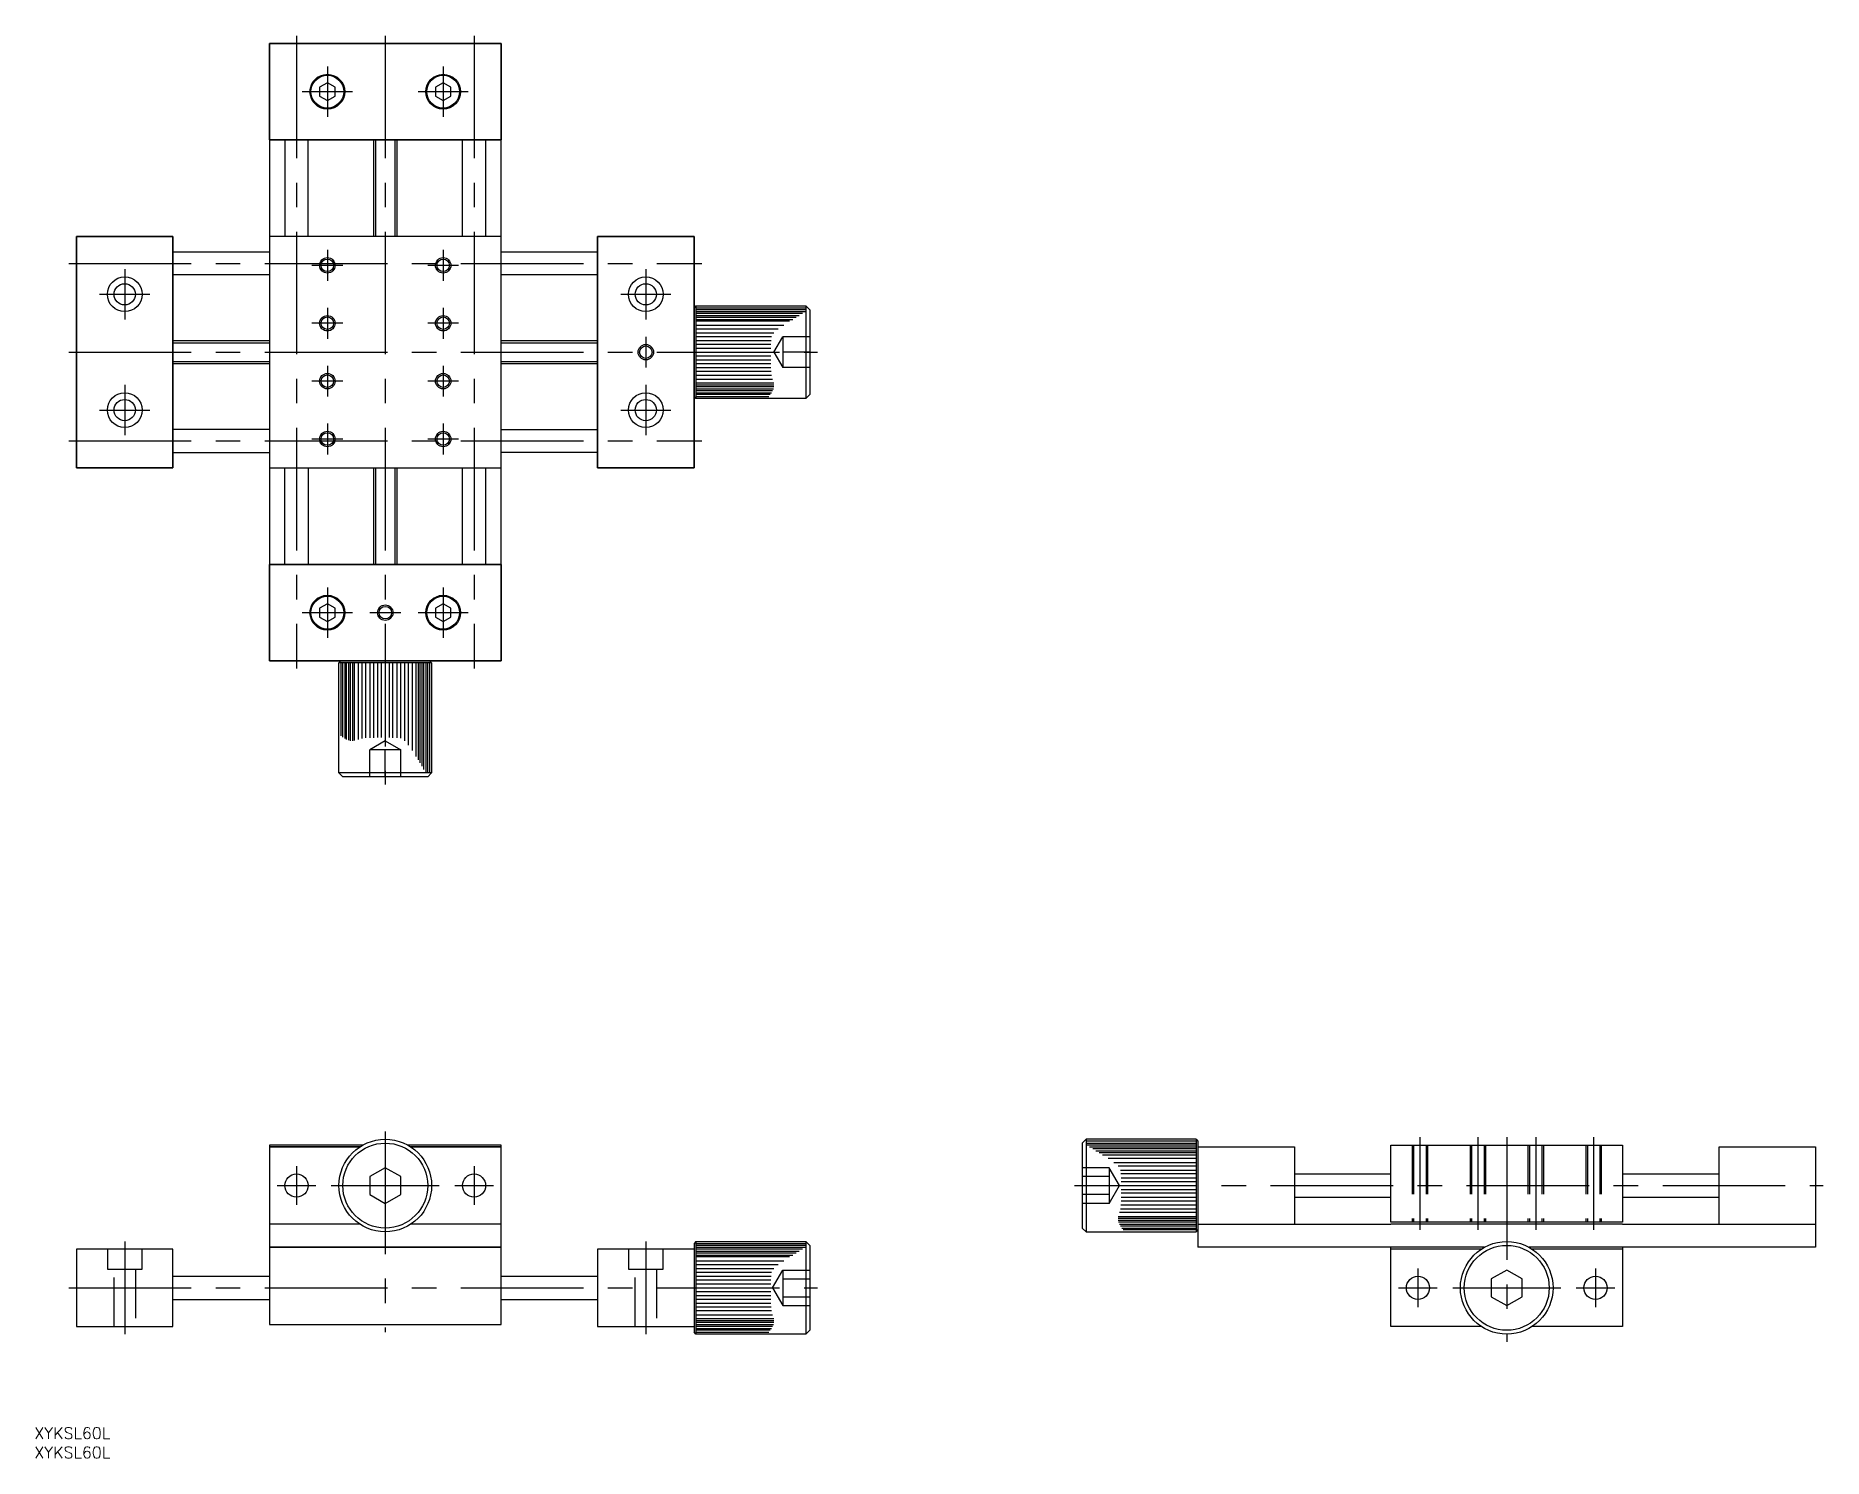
# Model space of a CAD drawing. Extents: x -91 to 373, y -71 to 298.
import ezdxf

# ---------------------------------------------------------------- set-up
doc = ezdxf.new("R2010")
doc.units = 0
doc.linetypes.add('CENTER', pattern=[50.8, 31.75, -6.35, 6.35, -6.35])
doc.linetypes.add('DASHED', pattern=[19.05, 12.7, -6.35])
doc.layers.get('0').update_dxf_attribs({"linetype": 'CONTINUOUS'})
doc.layers.add('CENTER', color=1, linetype='CONTINUOUS')
doc.styles.get("Standard").update_dxf_attribs({"font": 'txt.shx', "height": 3, "bigfont": 'bigfont.shx'})

msp = doc.modelspace()

# ---------------------------------------------------------------- linework, layer by layer
at = {"color": 7, "linetype": 'CONTINUOUS'}
for p, q in [((30, 295.95), (-30, 295.95)), ((-30, 295.95), (30, 295.95)), ((30, 295.95), (-30, 295.95)), ((-30, 295.95), (-30, 270.95)), ((-30, 270.95), (-30, 295.95)), ((-30, 295.95), (-30, 270.95)), ((30, 270.95), (30, 295.95)), ((30, 295.95), (30, 270.95)), ((30, 270.95), (30, 295.95)), ((-15, 285.76), (-17, 284.6)), ((-17, 284.6), (-17, 282.29)), ((-13, 284.6), (-15, 285.76)), ((-13, 282.29), (-13, 284.6)), ((15, 285.76), (13, 284.6)), ((13, 284.6), (13, 282.29)), ((17, 284.6), (15, 285.76)), ((17, 282.29), (17, 284.6)), ((-17, 282.29), (-15, 281.14)), ((-15, 281.14), (-13, 282.29)), ((13, 282.29), (15, 281.14)), ((15, 281.14), (17, 282.29)), ((-30, 270.95), (-30, 160.95)), ((30, 270.95), (-30, 270.95)), ((30, 270.95), (-30, 270.95)), ((-30, 270.95), (30, 270.95)), ((-26, 270.95), (-26, 245.95)), ((-20, 245.95), (-20, 270.95)), ((-3, 245.95), (-3, 270.95)), ((3, 270.95), (3, 245.95)), ((20, 245.95), (20, 270.95)), ((26, 270.95), (26, 245.95)), ((30, 160.95), (30, 270.95)), ((-80, 185.95), (-80, 245.95)), ((-80, 245.95), (-80, 185.95)), ((-80, 245.95), (-55, 245.95)), ((-55, 245.95), (-80, 245.95)), ((-55, 245.95), (-55, 185.95)), ((-55, 245.95), (-55, 185.95)), ((-55, 185.95), (-55, 245.95)), ((-30, 245.95), (-30, 185.95)), ((-30, 245.95), (-30, 185.95)), ((30, 245.95), (-30, 245.95)), ((30, 245.95), (-30, 245.95)), ((30, 185.95), (30, 245.95)), ((30, 185.95), (30, 245.95)), ((55, 185.95), (55, 245.95)), ((55, 185.95), (55, 245.95)), ((55, 245.95), (55, 185.95)), ((55, 245.95), (80, 245.95)), ((80, 245.95), (55, 245.95)), ((80, 245.95), (80, 185.95)), ((80, 185.95), (80, 245.95)), ((-55, 241.95), (-30, 241.95)), ((30, 241.95), (55, 241.95)), ((-30, 235.95), (-55, 235.95)), ((55, 235.95), (30, 235.95)), ((80.5, 227.95), (80, 227.45)), ((80, 227.45), (80, 204.45)), ((80.5, 227.95), (80.5, 203.95)), ((80.5, 227.95), (109, 227.95)), ((80.5, 227.45), (109, 227.45)), ((109, 226.95), (80.5, 226.95)), ((109, 227.95), (109, 203.95)), ((110, 226.95), (109, 227.95)), ((110, 226.95), (110, 204.95)), ((80.5, 226.45), (109, 226.45)), ((108.13, 225.95), (80.5, 225.95)), ((80.5, 225.45), (107.26, 225.45)), ((106.42, 224.95), (80.5, 224.95)), ((80.5, 224.45), (105.59, 224.45)), ((104.77, 223.95), (80.5, 223.95)), ((80.5, 222.95), (103.22, 222.95)), ((-55, 218.95), (-30, 218.95)), ((30, 218.95), (55, 218.95)), ((101.8, 221.95), (80.5, 221.95)), ((80.5, 220.95), (100.69, 220.95)), ((100.06, 219.95), (80.5, 219.95)), ((80.5, 218.95), (99.96, 218.95)), ((99.91, 217.95), (80.5, 217.95)), ((80.5, 216.95), (99.88, 216.95)), ((99.86, 214.95), (80.5, 214.95)), ((80.5, 213.95), (99.87, 213.95)), ((-30, 212.95), (-55, 212.95)), ((55, 212.95), (30, 212.95)), ((99.88, 212.95), (80.5, 212.95)), ((80.5, 211.95), (99.91, 211.95)), ((99.96, 210.95), (80.5, 210.95)), ((100.08, 209.95), (80.5, 209.95)), ((80.5, 208.95), (100.33, 208.95)), ((80.5, 203.95), (80, 204.45)), ((100.63, 207.95), (80.5, 207.95)), ((80.5, 207.45), (100.71, 207.45)), ((100.69, 206.95), (80.5, 206.95)), ((80.5, 206.45), (100.57, 206.45)), ((100.36, 205.95), (80.5, 205.95)), ((80.5, 205.45), (100.07, 205.45)), ((99.74, 204.95), (80.5, 204.95)), ((80.5, 204.45), (99.38, 204.45)), ((109, 203.95), (80.5, 203.95)), ((109, 203.95), (110, 204.95)), ((-30, 195.95), (-55, 195.95)), ((30, 195.95), (55, 195.95)), ((-55, 189.95), (-30, 189.95)), ((55, 189.95), (30, 189.95)), ((-55, 185.95), (-80, 185.95)), ((-80, 185.95), (-55, 185.95)), ((-30, 185.95), (30, 185.95)), ((-30, 185.95), (30, 185.95)), ((-26, 160.95), (-26, 185.95)), ((-20, 185.95), (-20, 160.95)), ((-3, 160.95), (-3, 185.95)), ((3, 185.95), (3, 160.95)), ((20, 160.95), (20, 185.95)), ((26, 185.95), (26, 160.95)), ((80, 185.95), (55, 185.95)), ((55, 185.95), (80, 185.95)), ((-30, 160.95), (30, 160.95)), ((-30, 160.95), (30, 160.95)), ((-30, 160.95), (30, 160.95)), ((30, 160.95), (-30, 160.95)), ((-30, 135.95), (-30, 160.95)), ((-30, 160.95), (-30, 135.95)), ((30, 160.95), (30, 135.95)), ((30, 135.95), (30, 160.95)), ((-15, 150.76), (-17, 149.6)), ((-17, 149.6), (-17, 147.29)), ((-13, 149.6), (-15, 150.76)), ((-13, 147.29), (-13, 149.6)), ((15, 150.76), (13, 149.6)), ((13, 149.6), (13, 147.29)), ((17, 149.6), (15, 150.76)), ((17, 147.29), (17, 149.6)), ((-17, 147.29), (-15, 146.14)), ((-15, 146.14), (-13, 147.29)), ((13, 147.29), (15, 146.14)), ((15, 146.14), (17, 147.29)), ((30, 135.95), (-30, 135.95)), ((-30, 135.95), (30, 135.95)), ((-12, 135.45), (-11.5, 135.95)), ((12, 135.45), (-12, 135.45)), ((-12, 106.95), (-12, 135.45)), ((11.5, 135.95), (-11.5, 135.95)), ((-11.5, 135.45), (-11.5, 116.57)), ((-11, 116.2), (-11, 135.45)), ((-10.5, 135.45), (-10.5, 115.87)), ((-10, 115.59), (-10, 135.45)), ((-9.5, 135.45), (-9.5, 115.38)), ((-9, 115.25), (-9, 135.45)), ((-8.5, 135.45), (-8.5, 115.24)), ((-8, 115.32), (-8, 135.45)), ((-7, 135.45), (-7, 115.61)), ((-6, 115.87), (-6, 135.45)), ((-5, 115.99), (-5, 135.45)), ((-4, 135.45), (-4, 116.04)), ((-3, 116.06), (-3, 135.45)), ((-2, 135.45), (-2, 116.08)), ((-1, 116.08), (-1, 135.45)), ((1, 135.45), (1, 116.07)), ((2, 116.04), (2, 135.45)), ((3, 135.45), (3, 115.99)), ((4, 115.89), (4, 135.45)), ((5, 135.45), (5, 115.25)), ((6, 114.14), (6, 135.45)), ((7, 135.45), (7, 112.73)), ((8, 111.18), (8, 135.45)), ((8.5, 135.45), (8.5, 110.36)), ((9, 109.53), (9, 135.45)), ((9.5, 135.45), (9.5, 108.68)), ((10, 107.82), (10, 135.45)), ((10.5, 135.45), (10.5, 106.95)), ((11, 106.95), (11, 135.45)), ((12, 135.45), (11.5, 135.95)), ((11.5, 135.45), (11.5, 106.95)), ((12, 135.45), (12, 106.95)), ((12, 106.95), (-12, 106.95)), ((-12, 106.95), (-11, 105.95)), ((11, 105.95), (12, 106.95)), ((11, 105.95), (-11, 105.95)), ((-30, 10.5), (-30, 10)), ((-5.81, 10.5), (-30, 10.5)), ((-30, 10), (-6.63, 10)), ((-30, 10), (-30, -10)), ((-6.63, 10), (-30, 10)), ((30, 10.5), (5.81, 10.5)), ((30, 10), (6.63, 10)), ((6.63, 10), (30, 10)), ((30, 10), (30, 10.5)), ((30, -10), (30, 10)), ((180.55, 11), (181.55, 12)), ((180.55, 11), (180.55, -11)), ((210.05, 12), (181.55, 12)), ((181.55, 12), (181.55, -12)), ((210.05, 11.5), (181.55, 11.5)), ((181.55, 11), (210.05, 11)), ((210.05, 10.5), (181.55, 10.5)), ((182.42, 10), (210.05, 10)), ((210.05, 9.5), (183.29, 9.5)), ((210.05, 12), (210.55, 11.5)), ((210.05, 12), (210.05, -12)), ((210.55, 11.5), (210.55, -11.5)), ((210.55, 10), (235.55, 10)), ((235.55, 10), (235.55, -10)), ((260.55, 10.5), (320.55, 10.5)), ((260.55, -9.5), (260.55, 10.5)), ((320.55, 10.5), (320.55, -9.5)), ((345.55, -10), (345.55, 10)), ((345.55, 10), (370.55, 10)), ((370.55, 10), (370.55, -10)), ((184.13, 9), (210.05, 9)), ((210.05, 8.5), (184.96, 8.5)), ((185.78, 8), (210.05, 8)), ((210.05, 7), (187.33, 7)), ((188.75, 6), (210.05, 6)), ((210.05, 5), (189.86, 5)), ((0, 4.62), (-4, 2.31)), ((-4, 2.31), (-4, -2.31)), ((4, 2.31), (0, 4.62)), ((4, -2.31), (4, 2.31)), ((190.49, 4), (210.05, 4)), ((210.05, 3), (190.59, 3)), ((190.64, 2), (210.05, 2)), ((210.05, 1), (190.67, 1)), ((235.55, 3), (260.55, 3)), ((320.55, 3), (345.55, 3)), ((-4, -2.31), (0, -4.62)), ((0, -4.62), (4, -2.31)), ((210.05, -4), (190.64, -4)), ((190.67, -3), (210.05, -3)), ((210.05, -2), (190.68, -2)), ((190.69, -1), (210.05, -1)), ((235.55, -3), (260.55, -3)), ((320.55, -3), (345.55, -3)), ((210.05, -8.5), (189.84, -8.5)), ((189.86, -9), (210.05, -9)), ((189.92, -8), (210.05, -8)), ((210.05, -7), (190.22, -7)), ((190.47, -6), (210.05, -6)), ((190.59, -5), (210.05, -5)), ((-30, -10), (-30, -16)), ((-6.63, -10), (-30, -10)), ((30, -10), (6.63, -10)), ((30, -16), (30, -10)), ((181.55, -12), (180.55, -11)), ((181.55, -12), (210.05, -12)), ((210.05, -9.5), (189.98, -9.5)), ((190.19, -10), (210.05, -10)), ((210.05, -10.5), (190.48, -10.5)), ((190.81, -11), (210.05, -11)), ((210.05, -11.5), (191.17, -11.5)), ((210.05, -12), (210.55, -11.5)), ((210.55, -10), (260.55, -10)), ((210.55, -10), (210.55, -16)), ((320.55, -9.5), (260.55, -9.5)), ((320.55, -10), (260.55, -10)), ((320.55, -10), (370.55, -10)), ((370.55, -10), (370.55, -16)), ((-55, -16.5), (-80, -16.5)), ((-80, -16.5), (-80, -36.5)), ((-55, -36.5), (-55, -16.5)), ((30, -16), (-30, -16)), ((-30, -16), (30, -16)), ((-30, -16), (-30, -36)), ((30, -36), (30, -16)), ((55, -16.5), (55, -36.5)), ((80, -16.5), (55, -16.5)), ((80.5, -14.5), (80, -15)), ((80, -15), (80, -38)), ((80.5, -14.5), (109, -14.5)), ((80.5, -14.5), (80.5, -38.5)), ((80.5, -15), (109, -15)), ((109, -15.5), (80.5, -15.5)), ((80.5, -16), (109, -16)), ((108.13, -16.5), (80.5, -16.5)), ((80.5, -17), (107.26, -17)), ((106.42, -17.5), (80.5, -17.5)), ((80.5, -18), (105.59, -18)), ((104.77, -18.5), (80.5, -18.5)), ((109, -14.5), (109, -38.5)), ((110, -15.5), (109, -14.5)), ((110, -15.5), (110, -37.5)), ((284.74, -16), (210.55, -16)), ((260.55, -36), (260.55, -16)), ((283.92, -16.5), (260.55, -16.5)), ((370.55, -16), (296.36, -16)), ((320.55, -16.5), (297.18, -16.5)), ((320.55, -16), (320.55, -36)), ((80.5, -19.5), (103.22, -19.5)), ((101.8, -20.5), (80.5, -20.5)), ((80.5, -21.5), (100.69, -21.5)), ((100.06, -22.5), (80.5, -22.5)), ((290.55, -21.88), (286.55, -24.19)), ((294.55, -24.19), (290.55, -21.88)), ((-55, -23.5), (-30, -23.5)), ((30, -23.5), (55, -23.5)), ((80.5, -23.5), (99.96, -23.5)), ((99.91, -24.5), (80.5, -24.5)), ((80.5, -25.5), (99.88, -25.5)), ((99.86, -27.5), (80.5, -27.5)), ((286.55, -24.19), (286.55, -28.81)), ((294.55, -28.81), (294.55, -24.19)), ((-55, -29.5), (-30, -29.5)), ((30, -29.5), (55, -29.5)), ((80.5, -28.5), (99.87, -28.5)), ((99.88, -29.5), (80.5, -29.5)), ((80.5, -30.5), (99.91, -30.5)), ((99.96, -31.5), (80.5, -31.5)), ((286.55, -28.81), (290.55, -31.12)), ((290.55, -31.12), (294.55, -28.81)), ((-80, -36.5), (-55, -36.5)), ((-30, -36), (30, -36)), ((55, -36.5), (80, -36.5)), ((100.08, -32.5), (80.5, -32.5)), ((80.5, -33.5), (100.33, -33.5)), ((100.63, -34.5), (80.5, -34.5)), ((80.5, -35), (100.71, -35)), ((100.69, -35.5), (80.5, -35.5)), ((80.5, -36), (100.57, -36)), ((100.36, -36.5), (80.5, -36.5)), ((80.5, -37), (100.07, -37)), ((260.55, -36.5), (260.55, -36)), ((283.92, -36.5), (260.55, -36.5)), ((320.55, -36.5), (297.18, -36.5)), ((320.55, -36), (320.55, -36.5)), ((80.5, -38.5), (80, -38)), ((99.74, -37.5), (80.5, -37.5)), ((80.5, -38), (99.38, -38)), ((109, -38.5), (80.5, -38.5)), ((109, -38.5), (110, -37.5))]:
    msp.add_line(p, q, dxfattribs=at)
at = {"color": 3, "linetype": 'CONTINUOUS'}
for p, q in [((-2.46, 245.95), (-2.46, 270.95)), ((2.46, 270.95), (2.46, 245.95)), ((-55, 218.4), (-30, 218.4)), ((30, 218.4), (55, 218.4)), ((-30, 213.49), (-55, 213.49)), ((55, 213.49), (30, 213.49)), ((-2.46, 160.95), (-2.46, 185.95)), ((2.46, 185.95), (2.46, 160.95))]:
    msp.add_line(p, q, dxfattribs=at)
at = {"color": 3, "linetype": 'DASHED'}
for p, q in [((100.69, 215.95), (103, 219.95)), ((110, 219.95), (103, 219.95)), ((103, 219.95), (103, 211.95)), ((100.69, 215.95), (103, 211.95)), ((110, 215.95), (103, 215.95)), ((110, 211.95), (103, 211.95)), ((0, 115.26), (-4, 112.95)), ((-4, 105.95), (-4, 112.95)), ((4, 112.95), (-4, 112.95)), ((0, 115.26), (4, 112.95)), ((0, 105.95), (0, 112.95)), ((4, 105.95), (4, 112.95)), ((266.05, 10.5), (266.05, -9.5)), ((266.43, 10.5), (266.43, -9.5)), ((269.67, 10.5), (269.67, -9.5)), ((270.05, 10.5), (270.05, -9.5)), ((281.05, 10.5), (281.05, -9.5)), ((281.43, 10.5), (281.43, -9.5)), ((284.67, 10.5), (284.67, -9.5)), ((285.05, 10.5), (285.05, -9.5)), ((296.05, 10.5), (296.05, -9.5)), ((296.43, 10.5), (296.43, -9.5)), ((299.67, 10.5), (299.67, -9.5)), ((300.05, 10.5), (300.05, -9.5)), ((311.05, 10.5), (311.05, -9.5)), ((311.43, 10.5), (311.43, -9.5)), ((314.67, 10.5), (314.67, -9.5)), ((315.05, 10.5), (315.05, -9.5)), ((187.55, 4.62), (180.55, 4.62)), ((187.55, 2.31), (180.55, 2.31)), ((190.22, 0), (187.55, 4.62)), ((187.55, 4.62), (187.55, -4.62)), ((187.55, -4.62), (190.22, 0)), ((187.55, -2.31), (180.55, -2.31)), ((187.55, -4.62), (180.55, -4.62)), ((-72, -16.5), (-72, -21.7)), ((-63, -21.7), (-63, -16.5)), ((63, -16.5), (63, -21.7)), ((72, -21.7), (72, -16.5)), ((-72, -21.7), (-63, -21.7)), ((-70.25, -36.5), (-70.25, -21.7)), ((-64.75, -21.7), (-64.75, -36.5)), ((63, -21.7), (72, -21.7)), ((64.75, -36.5), (64.75, -21.7)), ((70.25, -21.7), (70.25, -36.5)), ((100.33, -26.5), (103, -21.88)), ((103, -21.88), (103, -31.12)), ((103, -21.88), (110, -21.88)), ((100.33, -26.5), (103, -31.12)), ((103, -24.19), (110, -24.19)), ((103, -28.81), (110, -28.81)), ((103, -31.12), (110, -31.12))]:
    msp.add_line(p, q, dxfattribs=at)
at = {"color": 7, "linetype": 'CONTINUOUS'}
for centre, radius in [((-15, 283.45), 4.5), ((-15, 283.45), 4.5), ((-15, 283.45), 4.25), ((15, 283.45), 4.5), ((15, 283.45), 4.5), ((15, 283.45), 4.25), ((-15, 238.45), 1.62), ((15, 238.45), 1.62), ((-67.5, 230.95), 4.5), ((-67.5, 230.95), 4.5), ((-67.5, 230.95), 2.75), ((-67.5, 230.95), 2.75), ((67.5, 230.95), 4.5), ((67.5, 230.95), 4.5), ((67.5, 230.95), 2.75), ((67.5, 230.95), 2.75), ((-15, 223.45), 1.62), ((15, 223.45), 1.62), ((67.5, 215.95), 1.62), ((-15, 208.45), 1.62), ((15, 208.45), 1.62), ((-67.5, 200.95), 4.5), ((-67.5, 200.95), 4.5), ((67.5, 200.95), 4.5), ((67.5, 200.95), 4.5), ((-67.5, 200.95), 2.75), ((-67.5, 200.95), 2.75), ((67.5, 200.95), 2.75), ((67.5, 200.95), 2.75), ((-15, 193.45), 1.62), ((15, 193.45), 1.62), ((-15, 148.45), 4.5), ((-15, 148.45), 4.5), ((15, 148.45), 4.5), ((15, 148.45), 4.5), ((-15, 148.45), 4.25), ((0, 148.45), 1.62), ((15, 148.45), 4.25), ((0, 0), 12), ((0, 0), 11), ((-23, 0), 3), ((23, 0), 3), ((290.55, -26.5), 12), ((290.55, -26.5), 11), ((267.55, -26.5), 3), ((313.55, -26.5), 3)]:
    msp.add_circle(centre, radius, dxfattribs=at)
at = {"color": 3, "linetype": 'CONTINUOUS'}
for centre in [(-15, 238.45), (15, 238.45), (-15, 223.45), (15, 223.45), (67.5, 215.95), (-15, 208.45), (15, 208.45), (-15, 193.45), (15, 193.45), (0, 148.45)]:
    msp.add_circle(centre, 2, dxfattribs=at)
at = {"layer": 'CENTER', "color": 1, "linetype": 'CENTER'}
for p, q in [((-23, 297.95), (-23, 133.95)), ((0, 297.95), (0, 103.95)), ((23, 297.95), (23, 133.95)), ((-15, 289.95), (-15, 276.95)), ((15, 289.95), (15, 276.95)), ((-8.5, 283.45), (-21.5, 283.45)), ((21.5, 283.45), (8.5, 283.45)), ((-15, 242.45), (-15, 234.45)), ((15, 242.45), (15, 234.45)), ((-82, 238.95), (82, 238.95)), ((-67.5, 237.45), (-67.5, 224.45)), ((-11, 238.45), (-19, 238.45)), ((19, 238.45), (11, 238.45)), ((67.5, 237.45), (67.5, 224.45)), ((-74, 230.95), (-61, 230.95)), ((-15, 227.45), (-15, 219.45)), ((15, 227.45), (15, 219.45)), ((61, 230.95), (74, 230.95)), ((-11, 223.45), (-19, 223.45)), ((19, 223.45), (11, 223.45)), ((67.5, 219.95), (67.5, 211.95)), ((-82, 215.95), (112, 215.95)), ((-11, 208.45), (-19, 208.45)), ((-15, 212.45), (-15, 204.45)), ((19, 208.45), (11, 208.45)), ((15, 212.45), (15, 204.45)), ((-67.5, 207.45), (-67.5, 194.45)), ((67.5, 207.45), (67.5, 194.45)), ((-74, 200.95), (-61, 200.95)), ((61, 200.95), (74, 200.95)), ((-15, 197.45), (-15, 189.45)), ((15, 197.45), (15, 189.45)), ((-82, 192.95), (82, 192.95)), ((-11, 193.45), (-19, 193.45)), ((19, 193.45), (11, 193.45)), ((-15, 154.95), (-15, 141.95)), ((15, 154.95), (15, 141.95)), ((-8.5, 148.45), (-21.5, 148.45)), ((4, 148.45), (-4, 148.45)), ((21.5, 148.45), (8.5, 148.45)), ((0, 14), (0, -38)), ((268.05, 12.5), (268.05, -11.5)), ((283.05, 12.5), (283.05, -11.5)), ((290.55, 12.5), (290.55, -40.5)), ((298.05, 12.5), (298.05, -11.5)), ((313.05, 12.5), (313.05, -11.5)), ((-23, 5), (-23, -5)), ((23, 5), (23, -5)), ((-28, 0), (-18, 0)), ((-14, 0), (14, 0)), ((18, 0), (28, 0)), ((178.55, 0), (372.55, 0)), ((-67.5, -14.5), (-67.5, -38.5)), ((67.5, -14.5), (67.5, -38.5)), ((267.55, -21.5), (267.55, -31.5)), ((313.55, -21.5), (313.55, -31.5)), ((-82, -26.5), (112, -26.5)), ((262.55, -26.5), (272.55, -26.5)), ((276.55, -26.5), (304.55, -26.5)), ((308.55, -26.5), (318.55, -26.5))]:
    msp.add_line(p, q, dxfattribs=at)

# ---------------------------------------------------------------- texts
at = {"color": 7, "linetype": 'CONTINUOUS'}
for p in [(-90.94, -65.66), (-90.94, -70.66)]:
    msp.add_text('XYKSL60L', height=3, dxfattribs=at).set_placement(p)

doc.saveas('drawing.dxf')
